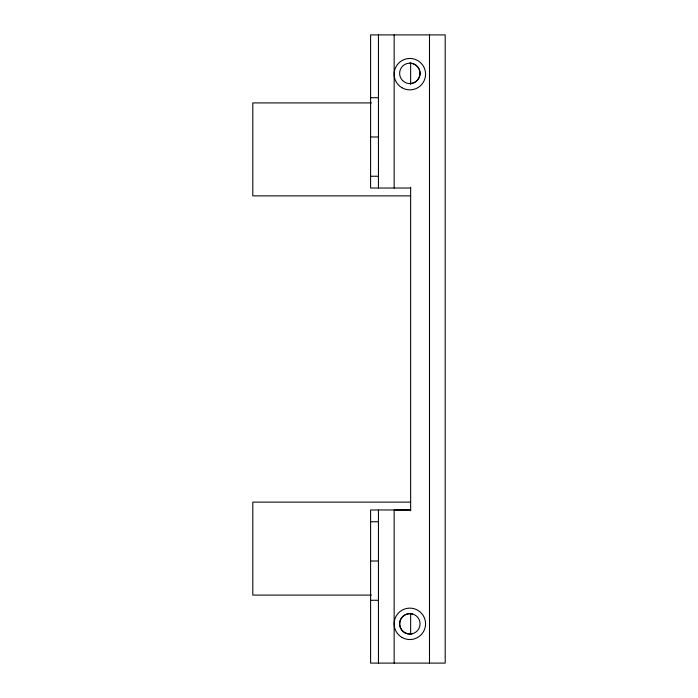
<?xml version="1.0" encoding="UTF-8"?>
<svg xmlns="http://www.w3.org/2000/svg" width="698" height="698" viewBox="0 0 698 698"><rect width="100%" height="100%" fill="white"/><g stroke="black" fill="none" stroke-linecap="round" stroke-linejoin="round"><path stroke-width="1.05" d="M409.839 83.568L412.474 83.228A10.208 10.208 0 0 0 412.474 63.501L409.839 63.152M412.501 633.697L409.857 634.046A10.208 10.208 0 0 1 399.649 623.838A10.208 10.208 0 0 1 409.857 613.629L412.501 613.978M410.642 509.906L394.152 509.976L394.152 663.1M370.594 97.72L378.447 97.72M371.458 102.911L252.807 102.911L252.807 195.876L410.642 195.876M370.594 136.983L378.447 136.983M370.594 176.245L378.447 176.245M410.642 188.024L370.594 188.024L370.594 34.9L445.193 34.9L445.193 663.1L370.594 663.1L370.594 509.976L410.642 509.976M410.642 502.124L252.807 502.124L252.807 595.089L371.458 595.089M370.594 521.755L378.447 521.755M370.594 561.018L378.447 561.018M370.594 600.28L378.447 600.28M429.488 34.9L429.488 663.1M410.642 62.968L410.642 84.554M410.642 187.23L410.642 510.77M410.642 613.446L410.642 633.95M394.152 34.9L394.152 188.024M378.447 34.9L378.447 188.024M378.447 509.976L378.447 663.1M404.753 632.676A10.208 10.208 0 0 0 420.065 623.838A10.208 10.208 0 0 0 404.753 614.999A10.208 10.208 0 0 0 404.753 632.676M402.615 80.584A10.208 10.208 0 0 0 419.699 76.003A10.208 10.208 0 0 0 407.196 63.501A10.208 10.208 0 0 0 402.615 80.584M402.004 87.765A15.705 15.705 0 0 0 425.562 74.163A15.705 15.705 0 0 0 402.004 60.56A15.705 15.705 0 0 0 402.004 87.765M402.004 637.44A15.705 15.705 0 0 0 425.562 623.838A15.705 15.705 0 0 0 402.004 610.235A15.705 15.705 0 0 0 402.004 637.44"/></g></svg>
